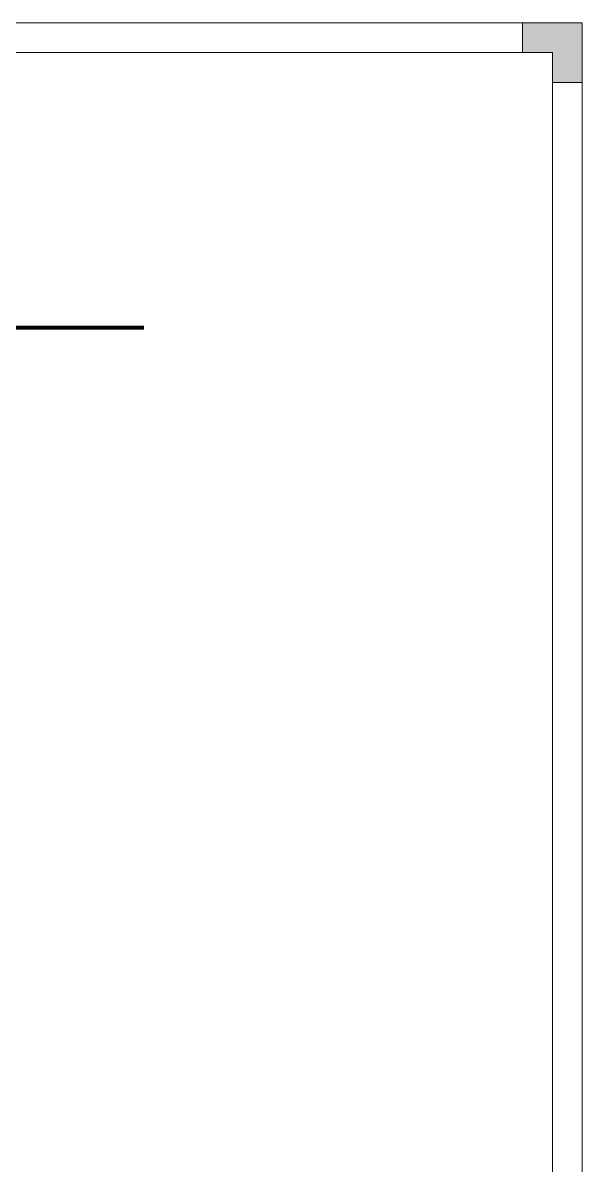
# Model space of a CAD drawing. Header units: millimetres. Extents: x 136606 to 1229059, y 82794 to 127566.
# Drawn here: x 381034 to 395133, y 98565 to 127345 of the extents above; entities that cross this region are included whole.
import ezdxf

# ---------------------------------------------------------------- set-up
doc = ezdxf.new("R2010")
doc.units = ezdxf.units.MM
doc.layers.add('图框', color=7, linetype='Continuous', lineweight=13)

# ---------------------------------------------------------------- blocks, each defined once
blk = doc.blocks.new('GW-TK')
at = {"layer": '图框', "linetype": 'Continuous', "lineweight": 0}
h = blk.add_hatch(color=256, dxfattribs=at)
h.dxf.hatch_style = 1
h.paths.add_polyline_path([(927593.55, 464715.01), (927593.55, 464710.01), (927598.55, 464710.01), (927598.55, 464705.01), (927603.55, 464705.01), (927603.55, 464715.01)])
at = {"layer": '图框'}
for points in [[(927183.55, 464715.01), (927603.55, 464715.01), (927603.55, 464418.01), (927183.55, 464418.01)], [(927188.55, 464710.01), (927598.55, 464710.01), (927598.55, 464423.01), (927188.55, 464423.01)]]:
    blk.add_lwpolyline(points, close=True, dxfattribs=at)
at = {"layer": '图框', "linetype": 'Continuous', "lineweight": 0}
blk.add_lwpolyline([(927598.55, 464705.01), (927598.55, 464710.01), (927593.55, 464710.01), (927593.55, 464715.01), (927603.55, 464715.01), (927603.55, 464705.01)], close=True, dxfattribs=at)

msp = doc.modelspace()

# ---------------------------------------------------------------- linework, layer by layer
at = {"const_width": 100}
msp.add_lwpolyline([(343803.8486, 119661.2096), (384088.748, 119661.2096)], dxfattribs=at)

# ---------------------------------------------------------------- block references
at = {"xscale": 150, "yscale": 150, "zscale": 150}
msp.add_blockref('GW-TK', (-138745399.6696, -69579907.2778), dxfattribs=at)

doc.saveas('drawing.dxf')
